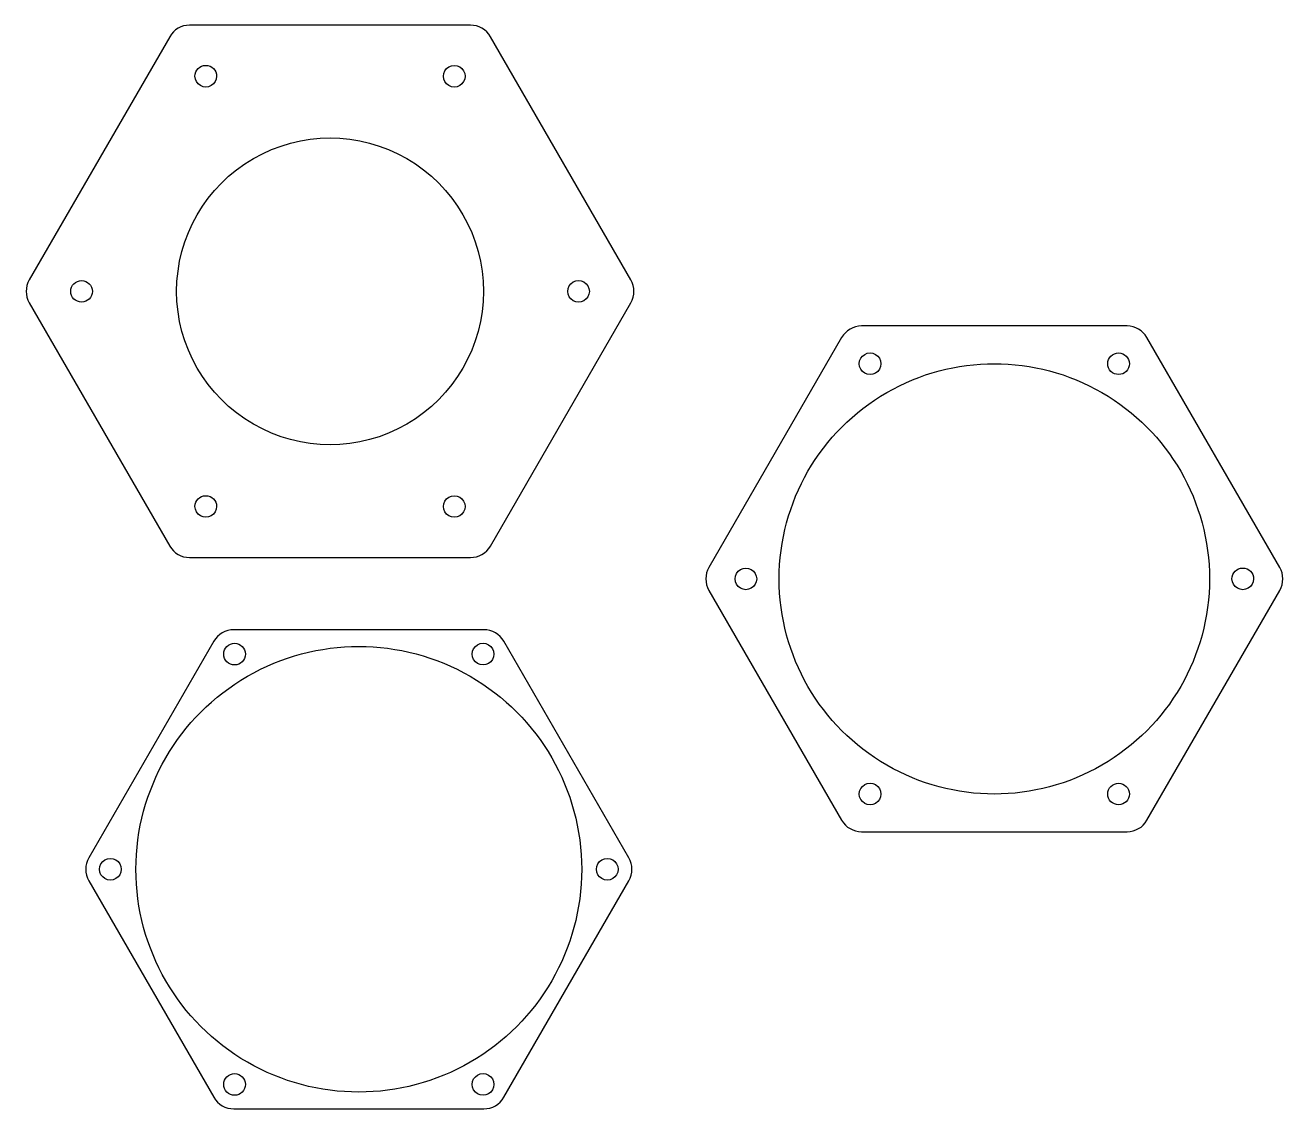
# Model space of a CAD drawing. Extents: x 5 to 486, y 5 to 284.
# Drawn here: x 321.8 to 485.6, y 84.8 to 225.8 of the extents above; entities that cross this region are included whole.
import ezdxf

# ---------------------------------------------------------------- set-up
doc = ezdxf.new("R2010")
doc.units = 0
doc.layers.add('Layer_1', color=7, linetype='CONTINUOUS')

msp = doc.modelspace()

# ---------------------------------------------------------------- linework, layer by layer
at = {"layer": 'Layer_1', "color": 7}
for p, q in [((379.723248, 225.84563), (343.187348, 225.84563)), ((340.589278, 224.34563), (322.321328, 192.704606)), ((400.589278, 192.704606), (382.321328, 224.34563)), ((343.881644, 219.20321), (343.881644, 219.20321)), ((376.211664, 219.20321), (376.211664, 219.20321)), ((327.716664, 191.204606), (327.716664, 191.204606)), ((341.496141, 191.204606), (341.496141, 191.204606)), ((392.376674, 191.204606), (392.376674, 191.204606)), ((322.321328, 189.704606), (340.589278, 158.063596)), ((428.024238, 185.195846), (410.756288, 155.286886)), ((465.158218, 186.695846), (430.622318, 186.695846)), ((430.316614, 181.785486), (430.316614, 181.785486)), ((462.646634, 181.785486), (462.646634, 181.785486)), ((343.881644, 163.206006), (343.881644, 163.206006)), ((376.211664, 163.206006), (376.211664, 163.206006)), ((343.187348, 156.563596), (379.723248, 156.563596)), ((343.187348, 156.563596), (343.187348, 156.563596)), ((414.151604, 153.786886), (414.151604, 153.786886)), ((419.890278, 153.786886), (419.890278, 153.786886)), ((478.811604, 153.786886), (478.811604, 153.786886)), ((410.756288, 152.286886), (428.024238, 122.377916)), ((381.465028, 147.171886), (348.929128, 147.171886)), ((346.331048, 145.671886), (330.063098, 117.494976)), ((400.331048, 117.494976), (384.063098, 145.671886)), ((347.623434, 143.993576), (347.623434, 143.993576)), ((379.953424, 143.993576), (379.953424, 143.993576)), ((430.316614, 125.788286), (430.316614, 125.788286)), ((462.646634, 125.788286), (462.646634, 125.788286)), ((430.622318, 120.877916), (465.158218, 120.877916)), ((331.458424, 115.994966), (331.458424, 115.994966)), ((336.197068, 115.994966), (336.197068, 115.994966)), ((396.118434, 115.994966), (396.118434, 115.994966)), ((347.623434, 87.996366), (347.623434, 87.996366)), ((379.953424, 87.996366), (379.953424, 87.996366))]:
    msp.add_line(p, q, dxfattribs=at)
for points in [[(343.187348, 225.84563), (342.115553, 225.845628), (341.125175, 225.273831), (340.589278, 224.34563)], [(382.321328, 224.34563), (381.785429, 225.273834), (380.795046, 225.845631), (379.723248, 225.84563)], [(343.881644, 219.20321), (343.881644, 219.981188), (344.51232, 220.611863), (345.290298, 220.611863)], [(345.290298, 220.611863), (346.068276, 220.611863), (346.698952, 219.981188), (346.698952, 219.20321)], [(376.211664, 219.20321), (376.211664, 219.706473), (376.480152, 220.171508), (376.915991, 220.42314)], [(376.915991, 220.42314), (377.35183, 220.674772), (377.888806, 220.674772), (378.324645, 220.42314)], [(378.324645, 220.42314), (378.760484, 220.171508), (379.028972, 219.706473), (379.028972, 219.20321)], [(344.585971, 217.98328), (344.150132, 218.234912), (343.881644, 218.699946), (343.881644, 219.20321)], [(345.994625, 217.98328), (345.558786, 217.731648), (345.02181, 217.731648), (344.585971, 217.98328)], [(346.698952, 219.20321), (346.698952, 218.699946), (346.430464, 218.234912), (345.994625, 217.98328)], [(376.915991, 217.98328), (376.480152, 218.234912), (376.211664, 218.699946), (376.211664, 219.20321)], [(378.324645, 217.98328), (377.888806, 217.731648), (377.35183, 217.731648), (376.915991, 217.98328)], [(379.028972, 219.20321), (379.028972, 218.699946), (378.760484, 218.234912), (378.324645, 217.98328)], [(351.475724, 208.489751), (357.651112, 212.055113), (365.259504, 212.055113), (371.434891, 208.489751)], [(341.496141, 191.204606), (341.496141, 198.335329), (345.300337, 204.92439), (351.475724, 208.489751)], [(371.434891, 208.489751), (377.610279, 204.92439), (381.414475, 198.335329), (381.414475, 191.204606)], [(322.321328, 192.704606), (321.785429, 191.776403), (321.785429, 190.632809), (322.321328, 189.704606)], [(327.716664, 191.204606), (327.716664, 191.982584), (328.34734, 192.613259), (329.125318, 192.613259)], [(329.125318, 192.613259), (329.903296, 192.613259), (330.533972, 191.982584), (330.533972, 191.204606)], [(392.376674, 191.204606), (392.376674, 191.707869), (392.645162, 192.172904), (393.081001, 192.424536)], [(393.081001, 192.424536), (393.51684, 192.676168), (394.053816, 192.676168), (394.489655, 192.424536)], [(394.489655, 192.424536), (394.925494, 192.172904), (395.193982, 191.707869), (395.193982, 191.204606)], [(400.589278, 189.704606), (401.125176, 190.632809), (401.125176, 191.776403), (400.589278, 192.704606)], [(329.125318, 189.795952), (328.34734, 189.795952), (327.716664, 190.426628), (327.716664, 191.204606)], [(330.533972, 191.204606), (330.533972, 190.426628), (329.903296, 189.795952), (329.125318, 189.795952)], [(351.475724, 173.91946), (345.300337, 177.484822), (341.496141, 184.073882), (341.496141, 191.204606)], [(381.414475, 191.204606), (381.414475, 184.073882), (377.610279, 177.484822), (371.434891, 173.91946)], [(393.081001, 189.984676), (392.645162, 190.236308), (392.376674, 190.701342), (392.376674, 191.204606)], [(394.489655, 189.984676), (394.053816, 189.733044), (393.51684, 189.733044), (393.081001, 189.984676)], [(395.193982, 191.204606), (395.193982, 190.701342), (394.925494, 190.236308), (394.489655, 189.984676)], [(382.321328, 158.063596), (382.321328, 158.063596), (400.589278, 189.704606), (400.589278, 189.704606)], [(430.622318, 186.695846), (429.55052, 186.695847), (428.560137, 186.12405), (428.024238, 185.195846)], [(467.756288, 185.195846), (467.220391, 186.124047), (466.230012, 186.695844), (465.158218, 186.695846)], [(485.024238, 155.286886), (485.024238, 155.286886), (467.756288, 185.195846), (467.756288, 185.195846)], [(430.316614, 181.785486), (430.316614, 182.288749), (430.585102, 182.753784), (431.020941, 183.005416)], [(431.020941, 183.005416), (431.45678, 183.257048), (431.993756, 183.257048), (432.429595, 183.005416)], [(432.429595, 183.005416), (432.865434, 182.753784), (433.133922, 182.288749), (433.133922, 181.785486)], [(433.890278, 178.035597), (442.553508, 183.037315), (453.227048, 183.037315), (461.890278, 178.035597)], [(462.646634, 181.785486), (462.646634, 182.563464), (463.27731, 183.194139), (464.055288, 183.194139)], [(464.055288, 183.194139), (464.833266, 183.194139), (465.463942, 182.563464), (465.463942, 181.785486)], [(431.020941, 180.565556), (430.585102, 180.817188), (430.316614, 181.282222), (430.316614, 181.785486)], [(432.429595, 180.565556), (431.993756, 180.313924), (431.45678, 180.313924), (431.020941, 180.565556)], [(433.133922, 181.785486), (433.133922, 181.282222), (432.865434, 180.817188), (432.429595, 180.565556)], [(464.055288, 180.376832), (463.27731, 180.376832), (462.646634, 181.007508), (462.646634, 181.785486)], [(465.463942, 181.785486), (465.463942, 181.007508), (464.833266, 180.376832), (464.055288, 180.376832)], [(419.890278, 153.786886), (419.890278, 163.790322), (425.227048, 173.033879), (433.890278, 178.035597)], [(461.890278, 178.035597), (470.553508, 173.033879), (475.890278, 163.790322), (475.890278, 153.786886)], [(371.434891, 173.91946), (365.259504, 170.354098), (357.651112, 170.354098), (351.475724, 173.91946)], [(343.881644, 163.206006), (343.881644, 163.983984), (344.51232, 164.614659), (345.290298, 164.614659)], [(345.290298, 164.614659), (346.068276, 164.614659), (346.698952, 163.983984), (346.698952, 163.206006)], [(376.211664, 163.206006), (376.211664, 163.709269), (376.480152, 164.174304), (376.915991, 164.425936)], [(376.915991, 164.425936), (377.35183, 164.677568), (377.888806, 164.677568), (378.324645, 164.425936)], [(378.324645, 164.425936), (378.760484, 164.174304), (379.028972, 163.709269), (379.028972, 163.206006)], [(344.585971, 161.986076), (344.150132, 162.237708), (343.881644, 162.702742), (343.881644, 163.206006)], [(346.698952, 163.206006), (346.698952, 162.702742), (346.430464, 162.237708), (345.994625, 161.986076)], [(376.915991, 161.986076), (376.480152, 162.237708), (376.211664, 162.702742), (376.211664, 163.206006)], [(379.028972, 163.206006), (379.028972, 162.702742), (378.760484, 162.237708), (378.324645, 161.986076)], [(345.994625, 161.986076), (345.558786, 161.734444), (345.02181, 161.734444), (344.585971, 161.986076)], [(378.324645, 161.986076), (377.888806, 161.734444), (377.35183, 161.734444), (376.915991, 161.986076)], [(340.589278, 158.063596), (341.125175, 157.135394), (342.115553, 156.563598), (343.187348, 156.563596)], [(379.723248, 156.563596), (380.795046, 156.563594), (381.785429, 157.135391), (382.321328, 158.063596)], [(410.756288, 155.286886), (410.220389, 154.358683), (410.220389, 153.215089), (410.756288, 152.286886)], [(414.151604, 153.786886), (414.151604, 154.290149), (414.420092, 154.755184), (414.855931, 155.006816)], [(414.855931, 155.006816), (415.29177, 155.258448), (415.828746, 155.258448), (416.264585, 155.006816)], [(416.264585, 155.006816), (416.700424, 154.755184), (416.968912, 154.290149), (416.968912, 153.786886)], [(478.811604, 153.786886), (478.811604, 154.564864), (479.44228, 155.195539), (480.220258, 155.195539)], [(480.220258, 155.195539), (480.998236, 155.195539), (481.628912, 154.564864), (481.628912, 153.786886)], [(485.024238, 152.286886), (485.560136, 153.215089), (485.560136, 154.358683), (485.024238, 155.286886)], [(414.855931, 152.566956), (414.420092, 152.818588), (414.151604, 153.283622), (414.151604, 153.786886)], [(416.264585, 152.566956), (415.828746, 152.315324), (415.29177, 152.315324), (414.855931, 152.566956)], [(416.968912, 153.786886), (416.968912, 153.283622), (416.700424, 152.818588), (416.264585, 152.566956)], [(433.890278, 129.538174), (425.227048, 134.539893), (419.890278, 143.783449), (419.890278, 153.786886)], [(475.890278, 153.786886), (475.890278, 143.783449), (470.553508, 134.539893), (461.890278, 129.538174)], [(479.515931, 152.566956), (479.080092, 152.818588), (478.811604, 153.283622), (478.811604, 153.786886)], [(480.924585, 152.566956), (480.488746, 152.315324), (479.95177, 152.315324), (479.515931, 152.566956)], [(481.628912, 153.786886), (481.628912, 153.283622), (481.360424, 152.818588), (480.924585, 152.566956)], [(467.756288, 122.377916), (467.756288, 122.377916), (485.024238, 152.286886), (485.024238, 152.286886)], [(348.929128, 147.171886), (347.85733, 147.171887), (346.866947, 146.60009), (346.331048, 145.671886)], [(350.697068, 141.109703), (359.669699, 146.290054), (370.724437, 146.290054), (379.697068, 141.109703)], [(384.063098, 145.671886), (383.527201, 146.600087), (382.536822, 147.171884), (381.465028, 147.171886)], [(347.623434, 143.993576), (347.623434, 144.771554), (348.25411, 145.402229), (349.032088, 145.402229)], [(349.032088, 145.402229), (349.810066, 145.402229), (350.440742, 144.771554), (350.440742, 143.993576)], [(379.953424, 143.993576), (379.953424, 144.496839), (380.221912, 144.961874), (380.657751, 145.213506)], [(380.657751, 145.213506), (381.09359, 145.465138), (381.630566, 145.465138), (382.066405, 145.213506)], [(382.066405, 145.213506), (382.502244, 144.961874), (382.770732, 144.496839), (382.770732, 143.993576)], [(349.032088, 142.584922), (348.25411, 142.584922), (347.623434, 143.215598), (347.623434, 143.993576)], [(350.440742, 143.993576), (350.440742, 143.215598), (349.810066, 142.584922), (349.032088, 142.584922)], [(380.657751, 142.773646), (380.221912, 143.025278), (379.953424, 143.490312), (379.953424, 143.993576)], [(382.066405, 142.773646), (381.630566, 142.522014), (381.09359, 142.522014), (380.657751, 142.773646)], [(382.770732, 143.993576), (382.770732, 143.490312), (382.502244, 143.025278), (382.066405, 142.773646)], [(336.197068, 115.994966), (336.197068, 126.355668), (341.724437, 135.929351), (350.697068, 141.109703)], [(379.697068, 141.109703), (388.669699, 135.929351), (394.197068, 126.355668), (394.197068, 115.994966)], [(461.890278, 129.538174), (453.227048, 124.536456), (442.553508, 124.536456), (433.890278, 129.538174)], [(430.316614, 125.788286), (430.316614, 126.291549), (430.585102, 126.756584), (431.020941, 127.008216)], [(431.020941, 127.008216), (431.45678, 127.259848), (431.993756, 127.259848), (432.429595, 127.008216)], [(432.429595, 127.008216), (432.865434, 126.756584), (433.133922, 126.291549), (433.133922, 125.788286)], [(462.646634, 125.788286), (462.646634, 126.566264), (463.27731, 127.196939), (464.055288, 127.196939)], [(464.055288, 127.196939), (464.833266, 127.196939), (465.463942, 126.566264), (465.463942, 125.788286)], [(431.020941, 124.568356), (430.585102, 124.819988), (430.316614, 125.285022), (430.316614, 125.788286)], [(432.429595, 124.568356), (431.993756, 124.316724), (431.45678, 124.316724), (431.020941, 124.568356)], [(433.133922, 125.788286), (433.133922, 125.285022), (432.865434, 124.819988), (432.429595, 124.568356)], [(464.055288, 124.379632), (463.27731, 124.379632), (462.646634, 125.010308), (462.646634, 125.788286)], [(465.463942, 125.788286), (465.463942, 125.010308), (464.833266, 124.379632), (464.055288, 124.379632)], [(428.024238, 122.377916), (428.560137, 121.449711), (429.55052, 120.877914), (430.622318, 120.877916)], [(465.158218, 120.877916), (466.230012, 120.877918), (467.220391, 121.449714), (467.756288, 122.377916)], [(330.063098, 117.494976), (329.527199, 116.566773), (329.527199, 115.423179), (330.063098, 114.494976)], [(331.458424, 115.994966), (331.458424, 116.498229), (331.726912, 116.963264), (332.162751, 117.214896)], [(332.162751, 117.214896), (332.59859, 117.466528), (333.135566, 117.466528), (333.571405, 117.214896)], [(333.571405, 117.214896), (334.007244, 116.963264), (334.275732, 116.498229), (334.275732, 115.994966)], [(396.118434, 115.994966), (396.118434, 116.498229), (396.386922, 116.963264), (396.822761, 117.214896)], [(396.822761, 117.214896), (397.2586, 117.466528), (397.795576, 117.466528), (398.231415, 117.214896)], [(398.231415, 117.214896), (398.667254, 116.963264), (398.935742, 116.498229), (398.935742, 115.994966)], [(400.331048, 114.494976), (400.866946, 115.423179), (400.866946, 116.566773), (400.331048, 117.494976)], [(332.162751, 114.775036), (331.726912, 115.026668), (331.458424, 115.491702), (331.458424, 115.994966)], [(333.571405, 114.775036), (333.135566, 114.523404), (332.59859, 114.523404), (332.162751, 114.775036)], [(334.275732, 115.994966), (334.275732, 115.491702), (334.007244, 115.026668), (333.571405, 114.775036)], [(350.697068, 90.880229), (341.724437, 96.06058), (336.197068, 105.634264), (336.197068, 115.994966)], [(394.197068, 115.994966), (394.197068, 105.634264), (388.669699, 96.06058), (379.697068, 90.880229)], [(396.822761, 114.775036), (396.386922, 115.026668), (396.118434, 115.491702), (396.118434, 115.994966)], [(398.231415, 114.775036), (397.795576, 114.523404), (397.2586, 114.523404), (396.822761, 114.775036)], [(398.935742, 115.994966), (398.935742, 115.491702), (398.667254, 115.026668), (398.231415, 114.775036)], [(330.063098, 114.494976), (330.063098, 114.494976), (346.331048, 86.318056), (346.331048, 86.318056)], [(384.063098, 86.318056), (384.063098, 86.318056), (400.331048, 114.494976), (400.331048, 114.494976)], [(379.697068, 90.880229), (370.724437, 85.699878), (359.669699, 85.699878), (350.697068, 90.880229)], [(347.623434, 87.996366), (347.623434, 88.774344), (348.25411, 89.405019), (349.032088, 89.405019)], [(349.032088, 89.405019), (349.810066, 89.405019), (350.440742, 88.774344), (350.440742, 87.996366)], [(379.953424, 87.996366), (379.953424, 88.499629), (380.221912, 88.964664), (380.657751, 89.216296)], [(380.657751, 89.216296), (381.09359, 89.467928), (381.630566, 89.467928), (382.066405, 89.216296)], [(382.066405, 89.216296), (382.502244, 88.964664), (382.770732, 88.499629), (382.770732, 87.996366)], [(349.032088, 86.587712), (348.25411, 86.587712), (347.623434, 87.218388), (347.623434, 87.996366)], [(350.440742, 87.996366), (350.440742, 87.218388), (349.810066, 86.587712), (349.032088, 86.587712)], [(380.657751, 86.776436), (380.221912, 87.028068), (379.953424, 87.493102), (379.953424, 87.996366)], [(382.770732, 87.996366), (382.770732, 87.493102), (382.502244, 87.028068), (382.066405, 86.776436)], [(346.331048, 86.318056), (346.866947, 85.389851), (347.85733, 84.818054), (348.929128, 84.818056)], [(382.066405, 86.776436), (381.630566, 86.524804), (381.09359, 86.524804), (380.657751, 86.776436)], [(381.465028, 84.818056), (382.536822, 84.818058), (383.527201, 85.389854), (384.063098, 86.318056)], [(348.929128, 84.818056), (348.929128, 84.818056), (381.465028, 84.818056), (381.465028, 84.818056)]]:
    msp.add_open_spline(points, degree=3, dxfattribs=at)

doc.saveas('drawing.dxf')
